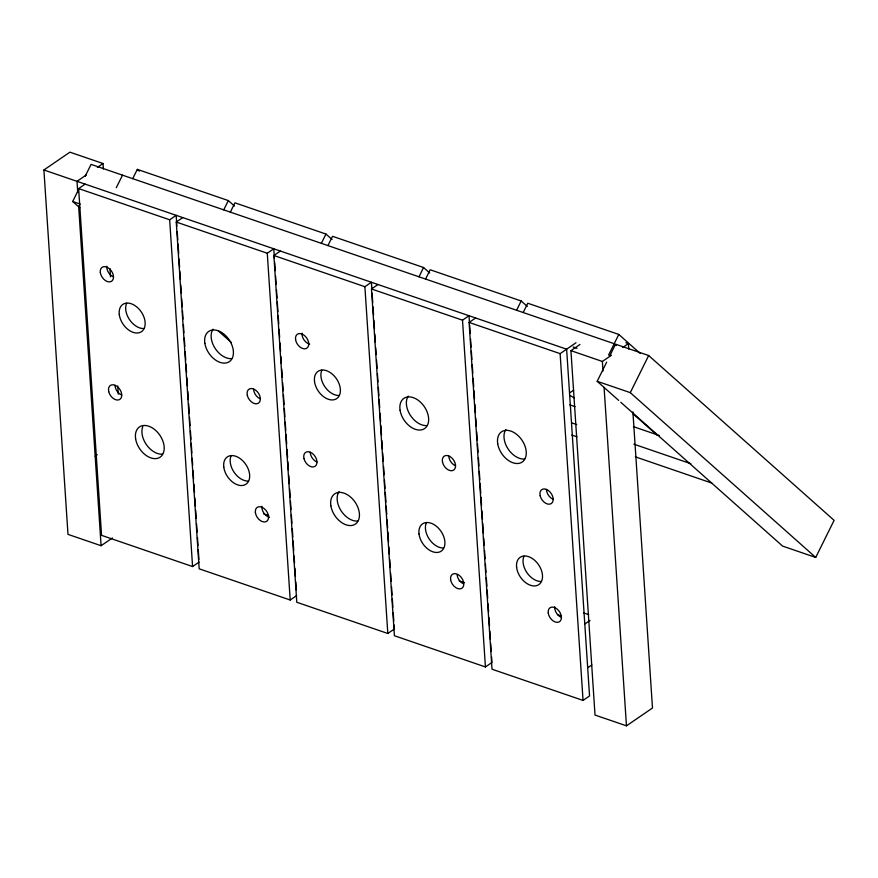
<?xml version="1.0" encoding="UTF-8"?>
<svg xmlns="http://www.w3.org/2000/svg" width="878" height="878" viewBox="0 0 878 878"><rect width="100%" height="100%" fill="white"/><g stroke="black" fill="none" stroke-linecap="round" stroke-linejoin="round"><path stroke-width="1.32" d="M79.865 207.867L72.687 201.49L78.032 190.713M85.144 176.346L91.071 164.384L614.205 343.726L616.246 345.537M116.291 187.716L122.514 175.161M132.721 178.651L137.319 169.377L228.335 200.579L234.459 206.023M223.736 209.864L228.335 200.579M230.332 212.125L234.931 202.84L325.957 234.053L332.071 239.485M321.359 243.327L325.957 234.053M327.955 245.588L332.542 236.303L423.569 267.516L429.693 272.948M418.971 276.789L423.569 267.516M425.567 279.05L430.165 269.776L521.181 300.978L527.305 306.422M516.593 310.252L521.181 300.978M523.178 312.513L527.777 303.239L618.803 334.441L640.227 353.483M608.553 355.14L618.803 334.441M618.694 400.423L597.183 381.304L606.665 362.142M609.639 356.161L615.566 344.187L648.666 355.535L834.1 520.347L815.717 557.453L782.616 546.105L620.746 402.245M815.717 557.453L630.283 392.642L648.666 355.535M112.395 537.973L101.091 545.721L67.99 534.373L43.9 169.981L69.922 152.168L103.022 163.517L103.384 168.971M86.362 174.92L77.001 181.329L77.725 192.282M97.37 167.391L103.022 163.517M199.087 562.096L192.578 566.551L101.563 535.35L78.636 188.583L85.144 184.128M78.636 188.583L169.663 219.785L176.16 215.329L176.884 226.25M296.698 595.558L290.201 600.014L199.174 568.812L176.248 222.046L182.756 217.59M176.248 222.046L267.274 253.248L273.782 248.792L274.408 258.351M394.046 624.927L394.321 629.032L387.813 633.477L296.786 602.275L273.87 255.509L280.367 251.053M95.164 456.143L97.249 454.716M273.87 255.509L364.886 286.711L371.394 282.255L371.844 289.081M491.57 657.029L491.932 662.495L485.424 666.951L394.409 635.738L371.482 288.972L377.99 284.516M371.482 288.972L462.508 320.185L469.017 315.729L469.467 322.555M43.9 169.981L566.628 349.192L589.544 695.958L583.047 700.414L492.02 669.212L469.093 322.435L475.602 317.99M469.093 322.435L560.12 353.647L576.001 342.771M632.906 411.87L652.486 708.019L626.464 725.832L595.021 715.054L570.93 350.662L579.985 344.472M570.93 350.662L602.374 361.451L611.428 355.25M622.743 347.501L628.396 343.627L628.758 349.093M569.526 392.993L573.685 390.139M584.792 623.995L589.994 620.439M587.689 667.807L591.849 664.953M625.882 342.771L628.396 343.627M573.125 346.997L577.011 348.336M72.687 201.49L80.238 204.08M597.183 381.304L630.283 392.642M569.833 404.857L575.024 406.635M633.4 426.653L659.345 435.543M571.567 422.812L576.747 424.601M633.839 444.169L690.92 463.738M571.798 435.071L576.989 436.849M635.365 456.856L711.904 483.098M583.541 612.877L588.721 614.655M263.554 513.871L268.734 515.649M459.15 580.929L464.33 582.707M557.596 614.677L561.481 616.005M632.873 413.604L657.359 435.367M137.319 169.377L139.35 171.188M218.172 330.786L231.485 342.629M602.374 361.451L603.01 370.999M604.086 387.374L626.464 725.832M560.12 353.647L583.047 700.414M469.642 325.277L470.18 333.475M470.542 338.93L471.091 347.128M471.354 351.222L471.903 359.409M472.265 364.875L472.803 373.062M473.165 378.528L473.703 386.715M473.977 390.809L474.515 399.007M474.877 404.462L475.415 412.66M475.777 418.115L476.326 426.313M476.677 431.767L477.226 439.966M477.489 444.059L478.038 452.247M478.4 457.712L478.938 465.9M479.3 471.365L479.838 479.553M480.112 483.646L480.738 493.206M481.012 497.299L481.55 505.487M481.912 510.952L482.461 519.139M482.724 523.244L483.361 532.792M483.723 538.258L484.173 545.084M484.535 550.539L485.073 558.737M485.435 564.192L485.973 572.39M486.335 577.845L486.884 586.043M487.147 590.137L487.696 598.324M488.058 603.79L488.596 611.977M488.958 617.443L489.496 625.63M489.858 631.095L490.396 639.283M490.67 643.376L491.208 651.575M462.508 320.185L485.424 666.951M372.118 293.186L372.755 302.734M373.018 306.839L373.567 315.026M373.918 320.481L374.467 328.679M374.829 334.134L375.367 342.332M375.729 347.787L376.179 354.613M376.541 360.079L377.079 368.266M377.441 373.732L377.979 381.919M378.341 387.385L378.89 395.572M379.153 399.666L379.702 407.864M380.064 413.318L380.602 421.517M380.876 425.611L381.502 435.17M381.864 440.624L382.402 448.823M382.676 452.916L383.214 461.104M383.576 466.569L384.125 474.757M384.476 480.222L385.025 488.409M385.288 492.503L385.925 502.062M386.199 506.156L386.737 514.343M387.099 519.809L387.637 527.996M387.911 532.101L388.537 541.649M388.899 547.115L389.349 553.941M389.711 559.396L390.26 567.594M390.622 573.049L391.16 581.247M391.522 586.702L392.06 594.9M392.334 598.994L392.872 607.181M393.234 612.646L393.772 620.834M364.886 286.711L387.813 633.477M274.682 262.445L275.22 270.643M275.582 276.098L276.131 284.285M276.482 289.751L277.031 297.938M277.305 302.043L277.931 311.591M278.205 315.696L278.743 323.883M279.105 329.338L279.643 337.536M280.005 342.991L280.554 351.189M280.905 356.644L281.366 363.47M281.717 368.936L282.266 377.123M282.628 382.589L283.166 390.776M283.44 394.87L284.066 404.429M284.34 408.522L284.878 416.721M285.24 422.175L285.778 430.374M286.052 434.467L286.689 444.027M287.051 449.481L287.589 457.679M287.863 461.773L288.401 469.96M288.763 475.426L289.301 483.613M289.663 489.079L290.201 497.266M290.475 501.36L291.013 509.558M291.375 515.013L291.924 523.2M292.275 528.666L292.824 536.853M293.087 540.958L293.724 550.506M294.086 555.972L294.536 562.798M294.898 568.253L295.436 576.451M295.798 581.905L296.336 590.104M267.274 253.248L290.201 600.014M177.246 231.715L177.784 239.903M178.058 243.996L178.695 253.555M179.057 259.021L179.595 267.208M179.869 271.302L180.407 279.5M180.769 284.955L181.307 293.142M181.669 298.608L182.207 306.795M182.481 310.9L183.019 319.087M183.381 324.553L183.93 332.74M184.281 338.195L184.83 346.393M185.192 351.848L185.73 360.046M186.004 364.14L186.542 372.327M186.904 377.792L187.442 385.98M187.804 391.445L188.353 399.633M188.616 403.726L189.253 413.286M189.516 417.379L190.065 425.578M190.427 431.032L190.965 439.23M191.239 443.324L191.865 452.883M192.227 458.338L192.677 465.164M193.039 470.63L193.577 478.817M193.939 484.283L194.488 492.47M194.85 497.936L195.388 506.123M195.662 510.217L196.2 518.415M196.562 523.87L197.1 532.057M197.462 537.523L198 545.71M198.274 549.815L198.911 559.363M169.663 219.785L192.578 566.551M109.969 268.602L110.507 276.789M117.729 385.969L118.267 394.156M78.625 205.902L101.091 545.721M338.952 395.495A16.528 10.975 55.6 0 1 324.761 386.594A16.528 10.975 55.6 0 1 321.842 370.187M316.936 462.037A8.44 5.597 55.6 0 1 310.219 452.181M357.697 521.082A18.306 12.149 55.6 0 1 340.971 510.579A18.306 12.149 55.6 0 1 339.029 491.614M309.616 344.198A8.44 5.597 55.6 0 1 302.021 333.168M443.467 548.015A16.528 10.975 55.6 0 1 429.265 539.114A16.528 10.975 55.6 0 1 426.357 522.706M455.528 465.812A8.44 5.597 55.6 0 1 448.812 455.956M426.917 425.567A18.306 12.149 55.6 0 1 410.191 415.053A18.306 12.149 55.6 0 1 408.248 396.088M462.947 583.574A8.44 5.597 55.6 0 1 457.12 575.112M541.078 581.477A16.528 10.975 55.6 0 1 526.888 572.577A16.528 10.975 55.6 0 1 523.968 556.169M553.151 499.275A8.44 5.597 55.6 0 1 546.434 489.419M524.539 459.029A18.306 12.149 55.6 0 1 507.813 448.526A18.306 12.149 55.6 0 1 505.871 429.561M560.559 617.036A8.44 5.597 55.6 0 1 554.709 606.709M248.233 481.089A16.528 10.975 55.6 0 1 234.042 472.188A16.528 10.975 55.6 0 1 231.123 455.781M260.305 398.886A8.44 5.597 55.6 0 1 253.577 389.02M231.693 358.641A18.306 12.149 55.6 0 1 214.967 348.127A18.306 12.149 55.6 0 1 213.025 329.162M269.447 517.329A8.44 5.597 55.6 0 1 261.853 506.31M143.729 328.559A16.528 10.975 55.6 0 1 129.527 319.658A16.528 10.975 55.6 0 1 126.619 303.261M121.702 395.1A8.44 5.597 55.6 0 1 114.985 385.244M162.463 454.156A18.306 12.149 55.6 0 1 146.637 444.97A18.306 12.149 55.6 0 1 142.752 426.686M112.647 276.57A8.44 5.597 55.6 0 1 106.798 266.243M574.069 397.844A18.306 3.457 26.4 0 1 570.316 395.572M295.557 339.501A8.44 5.597 55.6 0 0 306.257 348.5A8.44 5.597 55.6 0 0 304.534 335.583A8.44 5.597 55.6 0 0 295.557 339.501M314.511 381.458A16.528 10.975 55.6 0 0 335.385 399.336A16.528 10.975 55.6 0 0 332.29 374.105A16.528 10.975 55.6 0 0 314.511 381.458M303.964 458.579A8.44 5.597 55.6 0 0 315.103 466.306A8.44 5.597 55.6 0 0 311.986 453.136A8.44 5.597 55.6 0 0 303.964 458.579M330.863 505.783A18.306 12.149 55.6 0 0 354.35 524.693A18.306 12.149 55.6 0 0 349.894 496.487A18.306 12.149 55.6 0 0 330.863 505.783M450.612 579.568A8.44 5.597 55.6 0 0 461.323 588.567A8.44 5.597 55.6 0 0 459.6 575.661A8.44 5.597 55.6 0 0 450.612 579.568M419.015 533.978A16.528 10.975 55.6 0 0 439.889 551.867A16.528 10.975 55.6 0 0 436.805 526.624A16.528 10.975 55.6 0 0 419.015 533.978M442.556 462.355A8.44 5.597 55.6 0 0 453.696 470.081A8.44 5.597 55.6 0 0 450.579 456.911A8.44 5.597 55.6 0 0 442.556 462.355M400.083 410.267A18.306 12.149 55.6 0 0 423.58 429.166A18.306 12.149 55.6 0 0 419.113 400.972A18.306 12.149 55.6 0 0 400.083 410.267M548.234 613.031A8.44 5.597 55.6 0 0 558.935 622.03A8.44 5.597 55.6 0 0 557.212 609.123A8.44 5.597 55.6 0 0 548.234 613.031M516.626 567.44A16.528 10.975 55.6 0 0 537.512 585.33A16.528 10.975 55.6 0 0 534.417 560.098A16.528 10.975 55.6 0 0 516.626 567.44M540.168 495.818A8.44 5.597 55.6 0 0 551.307 503.555A8.44 5.597 55.6 0 0 548.201 490.374A8.44 5.597 55.6 0 0 540.168 495.818M497.705 443.73A18.306 12.149 55.6 0 0 521.192 462.629A18.306 12.149 55.6 0 0 516.725 434.434A18.306 12.149 55.6 0 0 497.705 443.73M255.388 512.631A8.44 5.597 55.6 0 0 266.089 521.642A8.44 5.597 55.6 0 0 264.366 508.724A8.44 5.597 55.6 0 0 255.388 512.631M223.78 467.041A16.528 10.975 55.6 0 0 244.655 484.93A16.528 10.975 55.6 0 0 241.571 459.699A16.528 10.975 55.6 0 0 223.78 467.041M247.322 395.418A8.44 5.597 55.6 0 0 258.461 403.156A8.44 5.597 55.6 0 0 255.355 389.975A8.44 5.597 55.6 0 0 247.322 395.418M204.859 343.331A18.306 12.149 55.6 0 0 228.346 362.241A18.306 12.149 55.6 0 0 223.879 334.046A18.306 12.149 55.6 0 0 204.859 343.331M100.322 272.564A8.44 5.597 55.6 0 0 111.023 281.564A8.44 5.597 55.6 0 0 109.3 268.657A8.44 5.597 55.6 0 0 100.322 272.564M119.276 314.522A16.528 10.975 55.6 0 0 140.151 332.411A16.528 10.975 55.6 0 0 137.056 307.179A16.528 10.975 55.6 0 0 119.276 314.522M108.729 391.643A8.44 5.597 55.6 0 0 119.869 399.38A8.44 5.597 55.6 0 0 116.763 386.199A8.44 5.597 55.6 0 0 108.729 391.643M135.629 438.857A18.306 12.149 55.6 0 0 159.127 457.756A18.306 12.149 55.6 0 0 154.66 429.561A18.306 12.149 55.6 0 0 135.629 438.857"/></g></svg>
